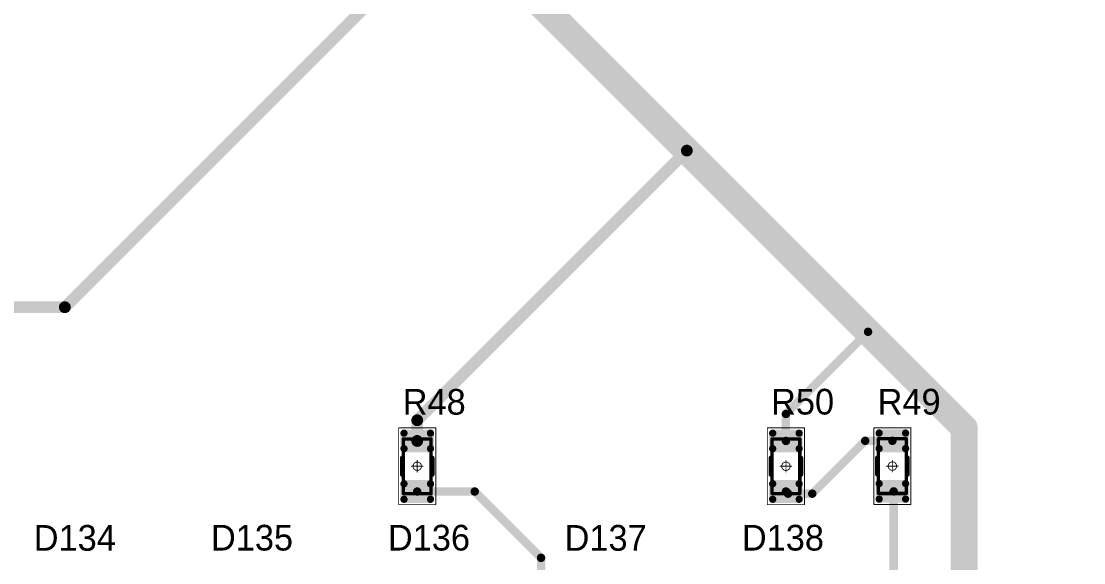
# Model space of a CAD drawing. Header units: millimetres. Extents: x 0 to 1769, y 431 to 1001.
# Drawn here: x 1704.9 to 1768, y 463.4 to 495.5 of the extents above; entities that cross this region are included whole.
import ezdxf

# ---------------------------------------------------------------- set-up
doc = ezdxf.new("R2010")
doc.units = ezdxf.units.MM
for name, color, linetype in [('Mechanical13', 56, 'Continuous'), ('Mechanical15', 56, 'Continuous'), ('Mechanical3', 76, 'Continuous'), ('TopLayer', 1, 'Continuous'), ('TopOverlay', 2, 'Continuous'), ('TopPaste', 8, 'Continuous'), ('TopSolder', 216, 'Continuous')]:
    doc.layers.add(name, color=color, linetype=linetype)

# ---------------------------------------------------------------- blocks, each defined once
blk = doc.blocks.new('RC1206S_139')
at = {"layer": 'Mechanical13', "const_width": 0.2}
for points in [[(-1.625, -0.825), (-1.625, 0.825)], [(1.625, 0.825), (-1.625, 0.825)], [(1.625, -0.825), (1.625, 0.825)], [(1.625, -0.825), (-1.625, -0.825)]]:
    blk.add_lwpolyline(points, dxfattribs=at)
at = {"layer": 'Mechanical13', "const_width": 0.1}
for points in [[(-1.675, 0.825, 1), (-1.575, 0.825, 1)], [(-1.675, 0.825, 1), (-1.575, 0.825, 1)], [(1.575, 0.825, 1), (1.675, 0.825, 1)], [(1.575, 0.825, 1), (1.675, 0.825, 1)], [(-1.675, -0.825, 1), (-1.575, -0.825, 1)], [(-1.675, -0.825, 1), (-1.575, -0.825, 1)], [(1.575, -0.825, 1), (1.675, -0.825, 1)], [(1.575, -0.825, 1), (1.675, -0.825, 1)]]:
    blk.add_lwpolyline(points, format="xyb", close=True, dxfattribs=at)
at = {"layer": 'Mechanical15', "const_width": 0.05}
for points in [[(-2.275, -1.1), (-2.275, 1.1)], [(2.275, 1.1), (-2.275, 1.1)], [(2.275, -1.1), (2.275, 1.1)], [(0.35, 0), (-0.35, 0)], [(0, -0.35), (0, 0.35)], [(2.275, -1.1), (-2.275, -1.1)]]:
    blk.add_lwpolyline(points, dxfattribs=at)
at = {"layer": 'Mechanical15'}
for points, const_width in [([(-2.287, 1.1, 1), (-2.262, 1.1, 1)], 0.025), ([(-2.287, 1.1, 1), (-2.262, 1.1, 1)], 0.025), ([(2.262, 1.1, 1), (2.287, 1.1, 1)], 0.025), ([(2.262, 1.1, 1), (2.287, 1.1, 1)], 0.025), ([(-0.362, 0, 1), (-0.337, 0, 1)], 0.025), ([(0.25, 0, 1), (-0.25, 0, 1)], 0.05), ([(-0.262, 0, 1), (-0.238, 0, 1)], 0.025), ([(-0.012, 0.35, 1), (0.012, 0.35, 1)], 0.025), ([(0.238, 0, 1), (0.262, 0, 1)], 0.025), ([(0.337, 0, 1), (0.362, 0, 1)], 0.025), ([(-0.012, -0.35, 1), (0.012, -0.35, 1)], 0.025), ([(-2.287, -1.1, 1), (-2.262, -1.1, 1)], 0.025), ([(-2.287, -1.1, 1), (-2.262, -1.1, 1)], 0.025), ([(2.262, -1.1, 1), (2.287, -1.1, 1)], 0.025), ([(2.262, -1.1, 1), (2.287, -1.1, 1)], 0.025)]:
    blk.add_lwpolyline(points, format="xyb", close=True, dxfattribs=dict(at, const_width=const_width))
at = {"layer": 'TopLayer', "const_width": 0.115}
for points in [[(-2.018, 0.785, 1), (-1.903, 0.785, 1)], [(-1.098, 0.785, 1), (-0.983, 0.785, 1)], [(0.983, 0.785, 1), (1.098, 0.785, 1)], [(1.903, 0.785, 1), (2.018, 0.785, 1)], [(-2.018, -0.785, 1), (-1.903, -0.785, 1)], [(-1.098, -0.785, 1), (-0.983, -0.785, 1)], [(0.983, -0.785, 1), (1.098, -0.785, 1)], [(1.903, -0.785, 1), (2.018, -0.785, 1)]]:
    blk.add_lwpolyline(points, format="xyb", close=True, dxfattribs=at)
at = {"layer": 'TopLayer'}
for points in [[(-2.075, -0.785), (-0.925, -0.785), (-2.075, 0.785), (-0.925, 0.785)], [(-1.96, -0.9), (-1.04, -0.9), (-1.96, 0.9), (-1.04, 0.9)], [(0.925, -0.785), (2.075, -0.785), (0.925, 0.785), (2.075, 0.785)], [(1.04, -0.9), (1.96, -0.9), (1.04, 0.9), (1.96, 0.9)]]:
    blk.add_solid(points, dxfattribs=at)
at = {"layer": 'TopOverlay', "const_width": 0.25}
for points in [[(0.5, 0.9), (-0.5, 0.9)], [(0.5, -0.9), (-0.5, -0.9)]]:
    blk.add_lwpolyline(points, dxfattribs=at)
at = {"layer": 'TopOverlay', "const_width": 0.125}
for points in [[(-0.562, 0.9, 1), (-0.437, 0.9, 1)], [(0.437, 0.9, 1), (0.562, 0.9, 1)], [(-0.562, -0.9, 1), (-0.437, -0.9, 1)], [(0.437, -0.9, 1), (0.562, -0.9, 1)]]:
    blk.add_lwpolyline(points, format="xyb", close=True, dxfattribs=at)
at = {"layer": 'TopPaste', "const_width": 0.09}
for points in [[(-2.005, 0.785, 1), (-1.915, 0.785, 1)], [(-1.085, 0.785, 1), (-0.995, 0.785, 1)], [(0.995, 0.785, 1), (1.085, 0.785, 1)], [(1.915, 0.785, 1), (2.005, 0.785, 1)], [(-2.005, -0.785, 1), (-1.915, -0.785, 1)], [(-1.085, -0.785, 1), (-0.995, -0.785, 1)], [(0.995, -0.785, 1), (1.085, -0.785, 1)], [(1.915, -0.785, 1), (2.005, -0.785, 1)]]:
    blk.add_lwpolyline(points, format="xyb", close=True, dxfattribs=at)
at = {"layer": 'TopPaste'}
for points in [[(-2.05, -0.785), (-0.95, -0.785), (-2.05, 0.785), (-0.95, 0.785)], [(-1.96, -0.875), (-1.04, -0.875), (-1.96, 0.875), (-1.04, 0.875)], [(0.95, -0.785), (2.05, -0.785), (0.95, 0.785), (2.05, 0.785)], [(1.04, -0.875), (1.96, -0.875), (1.04, 0.875), (1.96, 0.875)]]:
    blk.add_solid(points, dxfattribs=at)
at = {"layer": 'TopSolder', "const_width": 0.215}
for points in [[(-2.068, 0.785, 1), (-1.853, 0.785, 1)], [(-1.148, 0.785, 1), (-0.933, 0.785, 1)], [(0.933, 0.785, 1), (1.148, 0.785, 1)], [(1.853, 0.785, 1), (2.068, 0.785, 1)], [(-2.068, -0.785, 1), (-1.853, -0.785, 1)], [(-1.148, -0.785, 1), (-0.933, -0.785, 1)], [(0.933, -0.785, 1), (1.148, -0.785, 1)], [(1.853, -0.785, 1), (2.068, -0.785, 1)]]:
    blk.add_lwpolyline(points, format="xyb", close=True, dxfattribs=at)
at = {"layer": 'TopSolder'}
for points in [[(-2.175, -0.785), (-0.825, -0.785), (-2.175, 0.785), (-0.825, 0.785)], [(-1.96, -1), (-1.04, -1), (-1.96, 1), (-1.04, 1)], [(0.825, -0.785), (2.175, -0.785), (0.825, 0.785), (2.175, 0.785)], [(1.04, -1), (1.96, -1), (1.04, 1), (1.96, 1)]]:
    blk.add_solid(points, dxfattribs=at)
blk = doc.blocks.new('RC1206S_140')
at = {"layer": 'Mechanical13', "const_width": 0.2}
for points in [[(1.625, 0.825), (-1.625, 0.825)], [(-1.625, -0.825), (-1.625, 0.825)], [(1.625, -0.825), (1.625, 0.825)], [(1.625, -0.825), (-1.625, -0.825)]]:
    blk.add_lwpolyline(points, dxfattribs=at)
at = {"layer": 'Mechanical13', "const_width": 0.1}
for points in [[(-1.675, 0.825, 1), (-1.575, 0.825, 1)], [(-1.675, 0.825, 1), (-1.575, 0.825, 1)], [(1.575, 0.825, 1), (1.675, 0.825, 1)], [(1.575, 0.825, 1), (1.675, 0.825, 1)], [(-1.675, -0.825, 1), (-1.575, -0.825, 1)], [(-1.675, -0.825, 1), (-1.575, -0.825, 1)], [(1.575, -0.825, 1), (1.675, -0.825, 1)], [(1.575, -0.825, 1), (1.675, -0.825, 1)]]:
    blk.add_lwpolyline(points, format="xyb", close=True, dxfattribs=at)
at = {"layer": 'Mechanical15', "const_width": 0.05}
for points in [[(2.275, 1.1), (-2.275, 1.1)], [(-2.275, -1.1), (-2.275, 1.1)], [(2.275, -1.1), (2.275, 1.1)], [(0.35, 0), (-0.35, 0)], [(0, -0.35), (0, 0.35)], [(2.275, -1.1), (-2.275, -1.1)]]:
    blk.add_lwpolyline(points, dxfattribs=at)
at = {"layer": 'Mechanical15'}
for points, const_width in [([(-2.287, 1.1, 1), (-2.262, 1.1, 1)], 0.025), ([(-2.287, 1.1, 1), (-2.262, 1.1, 1)], 0.025), ([(2.262, 1.1, 1), (2.287, 1.1, 1)], 0.025), ([(2.262, 1.1, 1), (2.287, 1.1, 1)], 0.025), ([(-0.362, 0, 1), (-0.337, 0, 1)], 0.025), ([(0.25, 0, 1), (-0.25, 0, 1)], 0.05), ([(-0.262, 0, 1), (-0.238, 0, 1)], 0.025), ([(-0.012, 0.35, 1), (0.012, 0.35, 1)], 0.025), ([(0.238, 0, 1), (0.262, 0, 1)], 0.025), ([(0.337, 0, 1), (0.362, 0, 1)], 0.025), ([(-0.012, -0.35, 1), (0.012, -0.35, 1)], 0.025), ([(-2.287, -1.1, 1), (-2.262, -1.1, 1)], 0.025), ([(-2.287, -1.1, 1), (-2.262, -1.1, 1)], 0.025), ([(2.262, -1.1, 1), (2.287, -1.1, 1)], 0.025), ([(2.262, -1.1, 1), (2.287, -1.1, 1)], 0.025)]:
    blk.add_lwpolyline(points, format="xyb", close=True, dxfattribs=dict(at, const_width=const_width))
at = {"layer": 'TopLayer', "const_width": 0.115}
for points in [[(-2.018, 0.785, 1), (-1.903, 0.785, 1)], [(-1.098, 0.785, 1), (-0.983, 0.785, 1)], [(0.983, 0.785, 1), (1.098, 0.785, 1)], [(1.903, 0.785, 1), (2.018, 0.785, 1)], [(-2.018, -0.785, 1), (-1.903, -0.785, 1)], [(-1.098, -0.785, 1), (-0.983, -0.785, 1)], [(0.983, -0.785, 1), (1.098, -0.785, 1)], [(1.903, -0.785, 1), (2.018, -0.785, 1)]]:
    blk.add_lwpolyline(points, format="xyb", close=True, dxfattribs=at)
at = {"layer": 'TopLayer'}
for points in [[(-2.075, -0.785), (-0.925, -0.785), (-2.075, 0.785), (-0.925, 0.785)], [(-1.96, -0.9), (-1.04, -0.9), (-1.96, 0.9), (-1.04, 0.9)], [(0.925, -0.785), (2.075, -0.785), (0.925, 0.785), (2.075, 0.785)], [(1.04, -0.9), (1.96, -0.9), (1.04, 0.9), (1.96, 0.9)]]:
    blk.add_solid(points, dxfattribs=at)
at = {"layer": 'TopOverlay', "const_width": 0.25}
for points in [[(0.5, 0.9), (-0.5, 0.9)], [(0.5, -0.9), (-0.5, -0.9)]]:
    blk.add_lwpolyline(points, dxfattribs=at)
at = {"layer": 'TopOverlay', "const_width": 0.125}
for points in [[(-0.562, 0.9, 1), (-0.437, 0.9, 1)], [(0.437, 0.9, 1), (0.562, 0.9, 1)], [(-0.562, -0.9, 1), (-0.437, -0.9, 1)], [(0.437, -0.9, 1), (0.562, -0.9, 1)]]:
    blk.add_lwpolyline(points, format="xyb", close=True, dxfattribs=at)
at = {"layer": 'TopPaste', "const_width": 0.09}
for points in [[(-2.005, 0.785, 1), (-1.915, 0.785, 1)], [(-1.085, 0.785, 1), (-0.995, 0.785, 1)], [(0.995, 0.785, 1), (1.085, 0.785, 1)], [(1.915, 0.785, 1), (2.005, 0.785, 1)], [(-2.005, -0.785, 1), (-1.915, -0.785, 1)], [(-1.085, -0.785, 1), (-0.995, -0.785, 1)], [(0.995, -0.785, 1), (1.085, -0.785, 1)], [(1.915, -0.785, 1), (2.005, -0.785, 1)]]:
    blk.add_lwpolyline(points, format="xyb", close=True, dxfattribs=at)
at = {"layer": 'TopPaste'}
for points in [[(-2.05, -0.785), (-0.95, -0.785), (-2.05, 0.785), (-0.95, 0.785)], [(-1.96, -0.875), (-1.04, -0.875), (-1.96, 0.875), (-1.04, 0.875)], [(0.95, -0.785), (2.05, -0.785), (0.95, 0.785), (2.05, 0.785)], [(1.04, -0.875), (1.96, -0.875), (1.04, 0.875), (1.96, 0.875)]]:
    blk.add_solid(points, dxfattribs=at)
at = {"layer": 'TopSolder', "const_width": 0.215}
for points in [[(-2.068, 0.785, 1), (-1.853, 0.785, 1)], [(-1.148, 0.785, 1), (-0.933, 0.785, 1)], [(0.933, 0.785, 1), (1.148, 0.785, 1)], [(1.853, 0.785, 1), (2.068, 0.785, 1)], [(-2.068, -0.785, 1), (-1.853, -0.785, 1)], [(-1.148, -0.785, 1), (-0.933, -0.785, 1)], [(0.933, -0.785, 1), (1.148, -0.785, 1)], [(1.853, -0.785, 1), (2.068, -0.785, 1)]]:
    blk.add_lwpolyline(points, format="xyb", close=True, dxfattribs=at)
at = {"layer": 'TopSolder'}
for points in [[(-2.175, -0.785), (-0.825, -0.785), (-2.175, 0.785), (-0.825, 0.785)], [(-1.96, -1), (-1.04, -1), (-1.96, 1), (-1.04, 1)], [(0.825, -0.785), (2.175, -0.785), (0.825, 0.785), (2.175, 0.785)], [(1.04, -1), (1.96, -1), (1.04, 1), (1.96, 1)]]:
    blk.add_solid(points, dxfattribs=at)
blk = doc.blocks.new('RC1206S_141')
at = {"layer": 'Mechanical13', "const_width": 0.2}
for points in [[(1.625, 0.825), (-1.625, 0.825)], [(-1.625, -0.825), (-1.625, 0.825)], [(1.625, -0.825), (1.625, 0.825)], [(1.625, -0.825), (-1.625, -0.825)]]:
    blk.add_lwpolyline(points, dxfattribs=at)
at = {"layer": 'Mechanical13', "const_width": 0.1}
for points in [[(-1.675, 0.825, 1), (-1.575, 0.825, 1)], [(-1.675, 0.825, 1), (-1.575, 0.825, 1)], [(1.575, 0.825, 1), (1.675, 0.825, 1)], [(1.575, 0.825, 1), (1.675, 0.825, 1)], [(-1.675, -0.825, 1), (-1.575, -0.825, 1)], [(-1.675, -0.825, 1), (-1.575, -0.825, 1)], [(1.575, -0.825, 1), (1.675, -0.825, 1)], [(1.575, -0.825, 1), (1.675, -0.825, 1)]]:
    blk.add_lwpolyline(points, format="xyb", close=True, dxfattribs=at)
at = {"layer": 'Mechanical15', "const_width": 0.05}
for points in [[(2.275, 1.1), (-2.275, 1.1)], [(-2.275, -1.1), (-2.275, 1.1)], [(2.275, -1.1), (2.275, 1.1)], [(0.35, 0), (-0.35, 0)], [(0, -0.35), (0, 0.35)], [(2.275, -1.1), (-2.275, -1.1)]]:
    blk.add_lwpolyline(points, dxfattribs=at)
at = {"layer": 'Mechanical15'}
for points, const_width in [([(-2.287, 1.1, 1), (-2.262, 1.1, 1)], 0.025), ([(-2.287, 1.1, 1), (-2.262, 1.1, 1)], 0.025), ([(2.262, 1.1, 1), (2.287, 1.1, 1)], 0.025), ([(2.262, 1.1, 1), (2.287, 1.1, 1)], 0.025), ([(-0.362, 0, 1), (-0.337, 0, 1)], 0.025), ([(0.25, 0, 1), (-0.25, 0, 1)], 0.05), ([(-0.262, 0, 1), (-0.238, 0, 1)], 0.025), ([(-0.012, 0.35, 1), (0.012, 0.35, 1)], 0.025), ([(0.238, 0, 1), (0.262, 0, 1)], 0.025), ([(0.337, 0, 1), (0.362, 0, 1)], 0.025), ([(-0.012, -0.35, 1), (0.012, -0.35, 1)], 0.025), ([(-2.287, -1.1, 1), (-2.262, -1.1, 1)], 0.025), ([(-2.287, -1.1, 1), (-2.262, -1.1, 1)], 0.025), ([(2.262, -1.1, 1), (2.287, -1.1, 1)], 0.025), ([(2.262, -1.1, 1), (2.287, -1.1, 1)], 0.025)]:
    blk.add_lwpolyline(points, format="xyb", close=True, dxfattribs=dict(at, const_width=const_width))
at = {"layer": 'TopLayer', "const_width": 0.115}
for points in [[(-2.018, 0.785, 1), (-1.903, 0.785, 1)], [(-1.098, 0.785, 1), (-0.983, 0.785, 1)], [(0.983, 0.785, 1), (1.098, 0.785, 1)], [(1.903, 0.785, 1), (2.018, 0.785, 1)], [(-2.018, -0.785, 1), (-1.903, -0.785, 1)], [(-1.098, -0.785, 1), (-0.983, -0.785, 1)], [(0.983, -0.785, 1), (1.098, -0.785, 1)], [(1.903, -0.785, 1), (2.018, -0.785, 1)]]:
    blk.add_lwpolyline(points, format="xyb", close=True, dxfattribs=at)
at = {"layer": 'TopLayer'}
for points in [[(-2.075, -0.785), (-0.925, -0.785), (-2.075, 0.785), (-0.925, 0.785)], [(-1.96, -0.9), (-1.04, -0.9), (-1.96, 0.9), (-1.04, 0.9)], [(0.925, -0.785), (2.075, -0.785), (0.925, 0.785), (2.075, 0.785)], [(1.04, -0.9), (1.96, -0.9), (1.04, 0.9), (1.96, 0.9)]]:
    blk.add_solid(points, dxfattribs=at)
at = {"layer": 'TopOverlay', "const_width": 0.25}
for points in [[(0.5, 0.9), (-0.5, 0.9)], [(0.5, -0.9), (-0.5, -0.9)]]:
    blk.add_lwpolyline(points, dxfattribs=at)
at = {"layer": 'TopOverlay', "const_width": 0.125}
for points in [[(-0.562, 0.9, 1), (-0.437, 0.9, 1)], [(0.437, 0.9, 1), (0.562, 0.9, 1)], [(-0.562, -0.9, 1), (-0.437, -0.9, 1)], [(0.437, -0.9, 1), (0.562, -0.9, 1)]]:
    blk.add_lwpolyline(points, format="xyb", close=True, dxfattribs=at)
at = {"layer": 'TopPaste', "const_width": 0.09}
for points in [[(-2.005, 0.785, 1), (-1.915, 0.785, 1)], [(-1.085, 0.785, 1), (-0.995, 0.785, 1)], [(0.995, 0.785, 1), (1.085, 0.785, 1)], [(1.915, 0.785, 1), (2.005, 0.785, 1)], [(-2.005, -0.785, 1), (-1.915, -0.785, 1)], [(-1.085, -0.785, 1), (-0.995, -0.785, 1)], [(0.995, -0.785, 1), (1.085, -0.785, 1)], [(1.915, -0.785, 1), (2.005, -0.785, 1)]]:
    blk.add_lwpolyline(points, format="xyb", close=True, dxfattribs=at)
at = {"layer": 'TopPaste'}
for points in [[(-2.05, -0.785), (-0.95, -0.785), (-2.05, 0.785), (-0.95, 0.785)], [(-1.96, -0.875), (-1.04, -0.875), (-1.96, 0.875), (-1.04, 0.875)], [(0.95, -0.785), (2.05, -0.785), (0.95, 0.785), (2.05, 0.785)], [(1.04, -0.875), (1.96, -0.875), (1.04, 0.875), (1.96, 0.875)]]:
    blk.add_solid(points, dxfattribs=at)
at = {"layer": 'TopSolder', "const_width": 0.215}
for points in [[(-2.068, 0.785, 1), (-1.853, 0.785, 1)], [(-1.148, 0.785, 1), (-0.933, 0.785, 1)], [(0.933, 0.785, 1), (1.148, 0.785, 1)], [(1.853, 0.785, 1), (2.068, 0.785, 1)], [(-2.068, -0.785, 1), (-1.853, -0.785, 1)], [(-1.148, -0.785, 1), (-0.933, -0.785, 1)], [(0.933, -0.785, 1), (1.148, -0.785, 1)], [(1.853, -0.785, 1), (2.068, -0.785, 1)]]:
    blk.add_lwpolyline(points, format="xyb", close=True, dxfattribs=at)
at = {"layer": 'TopSolder'}
for points in [[(-2.175, -0.785), (-0.825, -0.785), (-2.175, 0.785), (-0.825, 0.785)], [(-1.96, -1), (-1.04, -1), (-1.96, 1), (-1.04, 1)], [(0.825, -0.785), (2.175, -0.785), (0.825, 0.785), (2.175, 0.785)], [(1.04, -1), (1.96, -1), (1.04, 1), (1.96, 1)]]:
    blk.add_solid(points, dxfattribs=at)

msp = doc.modelspace()

# ---------------------------------------------------------------- linework, layer by layer
at = {"layer": 'Mechanical3', "const_width": 0.01}
msp.add_lwpolyline([(1767.981, 431.029), (1767.981, 621.029)], dxfattribs=at)
at = {"layer": 'TopLayer'}
for points, const_width in [([(1707.531, 478.529), (1730.632, 501.629)], 0.7), ([(1730.632, 501.629), (1744.437, 487.823)], 1.6), ([(1744.437, 487.823), (1755.189, 477.071)], 1.6), ([(1728.44, 471.826), (1744.437, 487.823)], 0.7), ([(1699.731, 478.529), (1707.531, 478.529)], 0.7), ([(1755.189, 477.071), (1760.891, 471.369)], 1.6), ([(1750.315, 472.197), (1755.189, 477.071)], 0.5), ([(1728.44, 470.595), (1728.44, 471.826)], 0.7), ([(1750.315, 470.595), (1750.315, 472.197)], 0.5), ([(1760.891, 452.635), (1760.891, 471.369)], 1.6), ([(1751.879, 467.467), (1755.016, 470.604)], 0.5), ([(1755.016, 470.604), (1756.631, 470.604)], 0.5), ([(1728.44, 467.595), (1731.851, 467.595)], 0.5), ([(1731.851, 467.595), (1735.786, 463.66)], 0.5), ([(1750.315, 467.595), (1750.443, 467.467)], 0.5), ([(1756.707, 451.659), (1756.707, 467.604)], 0.5), ([(1750.443, 467.467), (1751.879, 467.467)], 0.5), ([(1735.786, 451.7), (1735.786, 463.66)], 0.5)]:
    msp.add_lwpolyline(points, dxfattribs=dict(at, const_width=const_width))
for points, const_width in [([(1744.037, 487.823, 1), (1744.837, 487.823, 1)], 0.8), ([(1744.037, 487.823, 1), (1744.837, 487.823, 1)], 0.8), ([(1744.262, 487.823, 1), (1744.612, 487.823, 1)], 0.35), ([(1707.356, 478.529, 1), (1707.706, 478.529, 1)], 0.35), ([(1707.356, 478.529, 1), (1707.706, 478.529, 1)], 0.35), ([(1754.789, 477.071, 1), (1755.589, 477.071, 1)], 0.8), ([(1754.789, 477.071, 1), (1755.589, 477.071, 1)], 0.8), ([(1755.064, 477.071, 1), (1755.314, 477.071, 1)], 0.25), ([(1728.265, 471.826, 1), (1728.615, 471.826, 1)], 0.35), ([(1728.265, 471.826, 1), (1728.615, 471.826, 1)], 0.35), ([(1750.19, 472.197, 1), (1750.44, 472.197, 1)], 0.25), ([(1750.19, 472.197, 1), (1750.44, 472.197, 1)], 0.25), ([(1760.491, 471.369, 1), (1761.291, 471.369, 1)], 0.8), ([(1760.491, 471.369, 1), (1761.291, 471.369, 1)], 0.8), ([(1728.265, 470.595, 1), (1728.615, 470.595, 1)], 0.35), ([(1750.19, 470.595, 1), (1750.44, 470.595, 1)], 0.25), ([(1754.891, 470.604, 1), (1755.141, 470.604, 1)], 0.25), ([(1754.891, 470.604, 1), (1755.141, 470.604, 1)], 0.25), ([(1756.506, 470.604, 1), (1756.756, 470.604, 1)], 0.25), ([(1728.315, 467.595, 1), (1728.565, 467.595, 1)], 0.25), ([(1731.726, 467.595, 1), (1731.976, 467.595, 1)], 0.25), ([(1731.726, 467.595, 1), (1731.976, 467.595, 1)], 0.25), ([(1750.19, 467.595, 1), (1750.44, 467.595, 1)], 0.25), ([(1756.582, 467.604, 1), (1756.832, 467.604, 1)], 0.25), ([(1750.318, 467.467, 1), (1750.568, 467.467, 1)], 0.25), ([(1750.318, 467.467, 1), (1750.568, 467.467, 1)], 0.25), ([(1751.754, 467.467, 1), (1752.004, 467.467, 1)], 0.25), ([(1751.754, 467.467, 1), (1752.004, 467.467, 1)], 0.25), ([(1735.661, 463.66, 1), (1735.911, 463.66, 1)], 0.25), ([(1735.661, 463.66, 1), (1735.911, 463.66, 1)], 0.25)]:
    msp.add_lwpolyline(points, format="xyb", close=True, dxfattribs=dict(at, const_width=const_width))

# ---------------------------------------------------------------- block references
at = {"rotation": 270}
for name, p in [('RC1206S_141', (1728.44, 469.095)), ('RC1206S_139', (1750.315, 469.095)), ('RC1206S_140', (1756.631, 469.104))]:
    msp.add_blockref(name, p, dxfattribs=at)

# ---------------------------------------------------------------- texts
at = {"layer": 'TopOverlay'}
for s, p in [('R48', (1727.578, 472.154)), ('R50', (1749.434, 472.164)), ('R49', (1755.754, 472.163)), ('D134', (1705.686, 464.083)), ('D135', (1716.2, 464.094)), ('D136', (1726.7, 464.094)), ('D137', (1737.182, 464.083)), ('D138', (1747.7, 464.094))]:
    msp.add_text(s, height=1.524, dxfattribs=at).set_placement(p)

doc.saveas('drawing.dxf')
